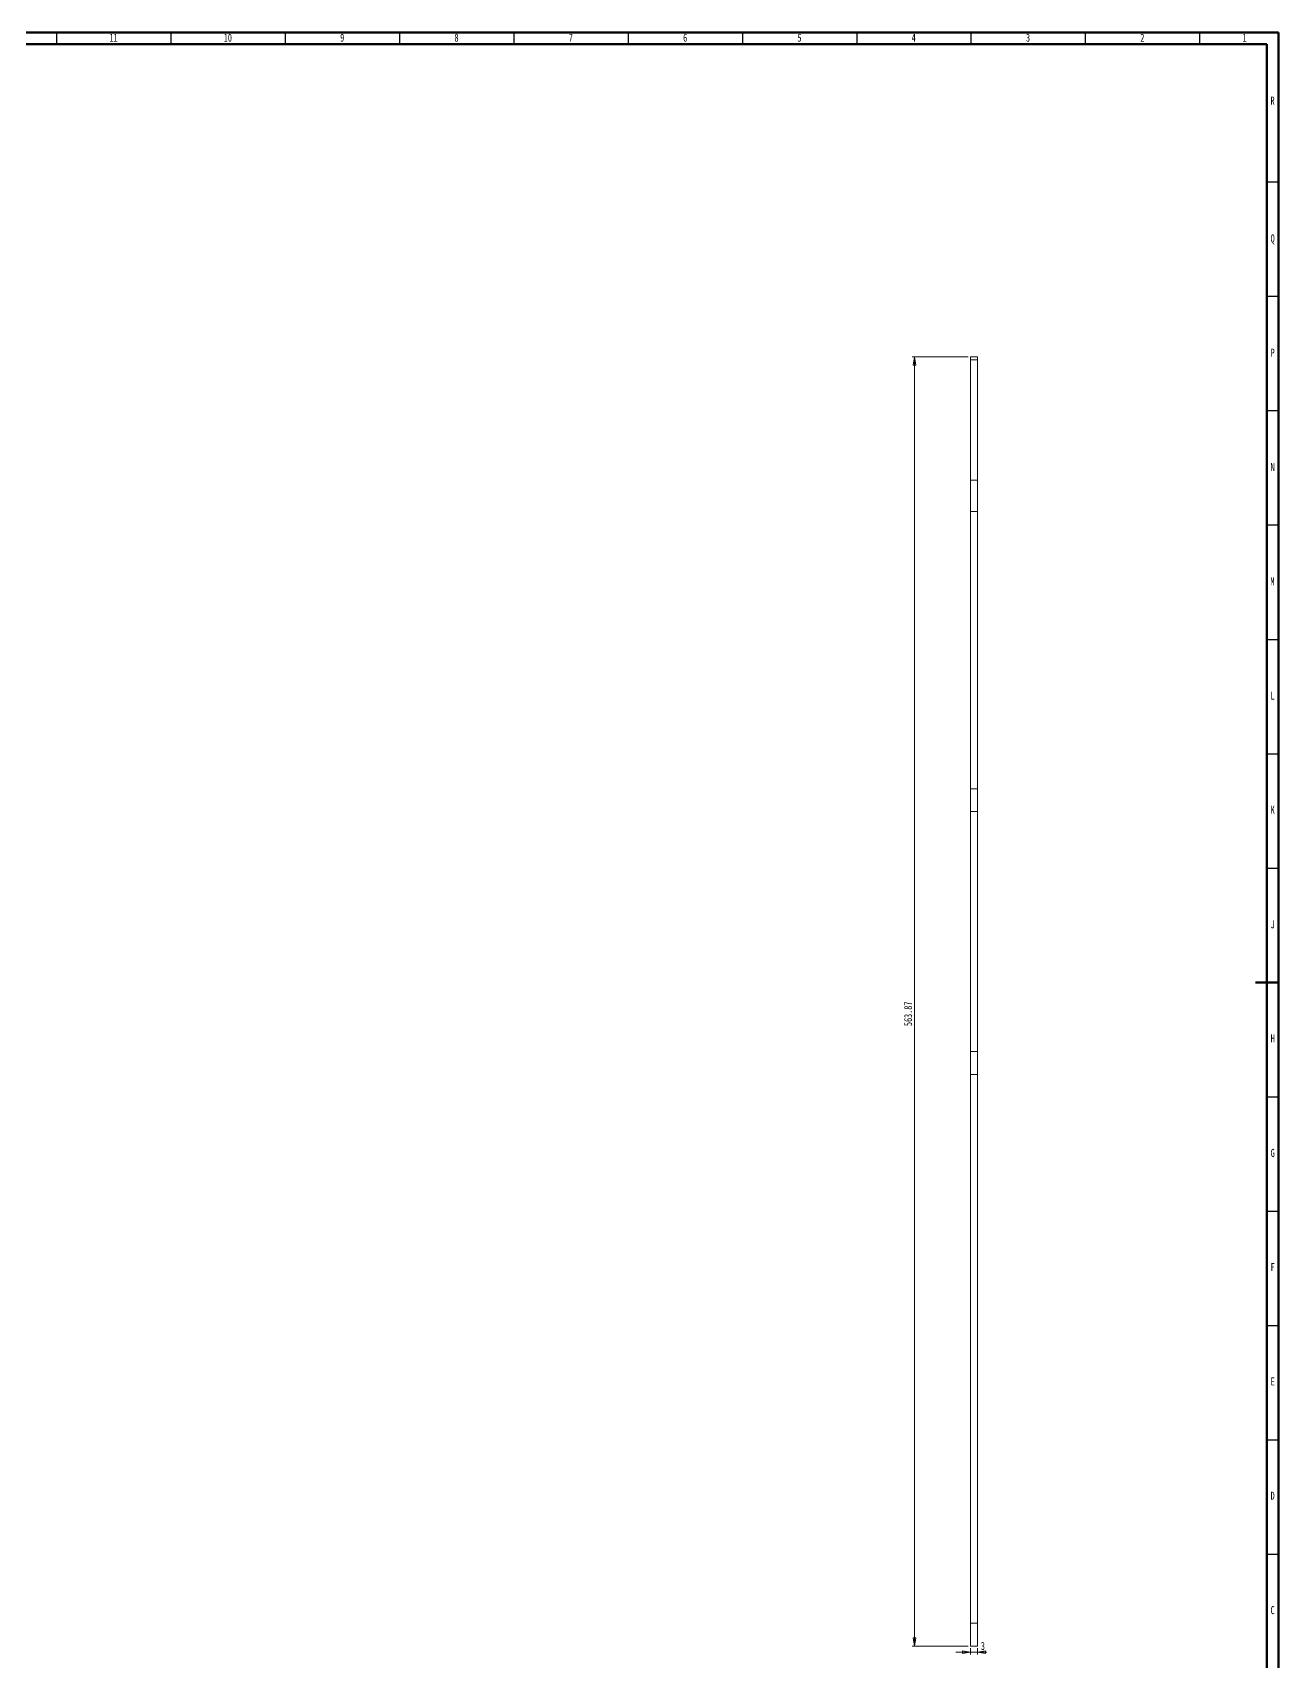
# Model space of a CAD drawing. Header units: millimetres. Extents: x 15 to 1184, y -11749 to 12670.
# Drawn here: x 639 to 1184, y 124 to 836 of the extents above; entities that cross this region are included whole.
import ezdxf

# ---------------------------------------------------------------- set-up
doc = ezdxf.new("R2010")
doc.units = ezdxf.units.MM
doc.styles.add('SLDTEXTSTYLE0', font='TXT', dxfattribs={"width": 0.75})
doc.dimstyles.new('SLDDIMSTYLE0', dxfattribs={"dimtxt": 3.5, "dimasz": 3.556, "dimexe": 0, "dimexo": 0.0625, "dimgap": 0.875, "dimtad": 1, "dimrnd": 1e-09, "dimzin": 12, "dimdsep": 46, "dimtxsty": 'SLDTEXTSTYLE0', "dimblk1": 'CLOSED', "dimblk2": 'CLOSED', "dimsah": 1, "dimcen": 0.09, "dimadec": 0, "dimazin": 3, "dimtfac": 1, "dimtofl": 0, "dimtmove": 0, "dimatfit": 3, "dimldrblk": 'CLOSED', "dimfxl": 1, "dimfrac": 2, "dimtolj": 1, "dimtzin": 12, "dimarcsym": 0})
doc.dimstyles.new('SLDDIMSTYLE3', dxfattribs={"dimtxt": 3.5, "dimasz": 3.556, "dimexe": 0, "dimexo": 0.0625, "dimgap": 0.875, "dimtad": 1, "dimrnd": 1e-09, "dimzin": 12, "dimdsep": 46, "dimtxsty": 'SLDTEXTSTYLE0', "dimblk1": 'CLOSED', "dimblk2": 'CLOSED', "dimsah": 1, "dimcen": 0.09, "dimadec": 0, "dimazin": 3, "dimtfac": 1, "dimtmove": 0, "dimatfit": 0, "dimldrblk": 'CLOSED', "dimfxl": 1, "dimfrac": 2, "dimtolj": 1, "dimtzin": 12, "dimarcsym": 0})

# ---------------------------------------------------------------- blocks, each defined once
blk = doc.blocks.new('_CLOSED')
at = {"color": 0, "linetype": 'ByBlock', "lineweight": -2}
for p, q in [((-1, 0.166667), (0, 0)), ((-1, 0.166667), (-1, -0.166667)), ((0, 0), (-1, -0.166667)), ((0, 0), (-1, 0))]:
    blk.add_line(p, q, dxfattribs=at)
blk = doc.blocks.new('_D_35')
at = {"color": 7, "linetype": 'Continuous', "lineweight": 0}
for p, q in [((1048.3, 694.12), (1023.74, 694.12)), ((1024.74, 130.25), (1024.74, 694.12)), ((1048.3, 130.25), (1023.74, 130.25))]:
    blk.add_line(p, q, dxfattribs=at)
at = {"color": 7, "linetype": 'Continuous', "lineweight": 0, "xscale": 3.556, "yscale": 3.556}
for p, rotation in [((1024.74, 694.12), 90), ((1024.74, 130.25), 270)]:
    blk.add_blockref('_CLOSED', p, dxfattribs=dict(at, rotation=rotation))
at = {"color": 7, "linetype": 'Continuous', "lineweight": 0, "insert": (1020.23, 401.44), "char_height": 3.5, "attachment_point": 1, "rotation": 90, "style": 'SLDTEXTSTYLE0'}
blk.add_mtext('563.87', dxfattribs=at)
blk = doc.blocks.new('_D_36')
at = {"color": 7, "linetype": 'Continuous', "lineweight": 0}
for p, q in [((1049.3, 129.25), (1049.3, 126.53)), ((1052.3, 129.25), (1052.3, 126.53)), ((1049.3, 127.53), (1042.95, 127.53)), ((1052.3, 127.53), (1049.3, 127.53)), ((1052.3, 127.53), (1056.42, 127.53))]:
    blk.add_line(p, q, dxfattribs=at)
at = {"color": 7, "linetype": 'Continuous', "lineweight": 0, "xscale": 3.556, "yscale": 3.556}
blk.add_blockref('_CLOSED', (1049.3, 127.53), dxfattribs=at)
at = {"color": 7, "linetype": 'Continuous', "lineweight": 0, "xscale": 3.556, "yscale": 3.556, "rotation": 180}
blk.add_blockref('_CLOSED', (1052.3, 127.53), dxfattribs=at)
at = {"color": 7, "linetype": 'Continuous', "lineweight": 0, "insert": (1053.83, 132.04), "char_height": 3.5, "attachment_point": 1, "style": 'SLDTEXTSTYLE0'}
blk.add_mtext('3', dxfattribs=at)

msp = doc.modelspace()

# ---------------------------------------------------------------- linework, layer by layer
at = {"color": 7, "linetype": 'Continuous', "lineweight": 60}
for p, q in [((15, 836), (1184, 836)), ((1184, 836), (15, 836)), ((1184, 836), (1184, 5)), ((20, 831), (1179, 831)), ((1179, 831), (20, 831)), ((1179, 831), (1179, 10)), ((1184, 420.5), (1174, 420.5))]:
    msp.add_line(p, q, dxfattribs=at)
at = {"color": 7, "linetype": 'Continuous', "lineweight": 30}
for p, q in [((649.5, 836), (649.5, 831)), ((699.5, 836), (699.5, 831)), ((749.5, 836), (749.5, 831)), ((799.5, 836), (799.5, 831)), ((849.5, 836), (849.5, 831)), ((899.5, 836), (899.5, 831)), ((949.5, 836), (949.5, 831)), ((999.6, 836), (999.6, 831)), ((1049.5, 836), (1049.5, 831)), ((1099.5, 836), (1099.5, 831)), ((1149.5, 836), (1149.5, 831)), ((1184, 770.5), (1179, 770.5)), ((1184, 720.5), (1179, 720.5)), ((1184, 670.5), (1179, 670.5)), ((1184, 620.5), (1179, 620.5)), ((1179, 570.5), (1184, 570.5)), ((1179, 520.5), (1184, 520.5)), ((1179, 470.5), (1184, 470.5)), ((1179, 370.5), (1184, 370.5)), ((1179, 320.5), (1184, 320.5)), ((1179, 270.5), (1184, 270.5)), ((1179, 220.5), (1184, 220.5)), ((1179, 170.5), (1184, 170.5))]:
    msp.add_line(p, q, dxfattribs=at)
at = {"color": 7, "linetype": 'Continuous', "lineweight": 15}
for p, q in [((1052.29764, 694.12337), (1049.29764, 694.12337)), ((1049.29764, 692.78363), (1049.29764, 694.12337)), ((1052.29764, 692.78363), (1049.29764, 692.78363)), ((1049.29764, 640.21447), (1049.29764, 692.78363)), ((1052.29764, 694.12337), (1052.29764, 692.78363)), ((1052.29764, 640.21447), (1052.29764, 692.78363)), ((1049.29764, 640.21447), (1052.29764, 640.21447)), ((1049.29764, 626.55421), (1049.29764, 640.21447)), ((1052.29764, 640.21447), (1052.29764, 626.55421)), ((1052.29764, 626.55421), (1049.29764, 626.55421)), ((1049.29764, 505.24842), (1049.29764, 626.55421)), ((1052.29764, 505.24842), (1052.29764, 626.55421)), ((1049.29764, 505.24842), (1052.29764, 505.24842)), ((1049.29764, 495.24842), (1049.29764, 505.24842)), ((1052.29764, 505.24842), (1052.29764, 495.24842)), ((1052.29764, 495.24842), (1049.29764, 495.24842)), ((1049.29764, 390.24842), (1049.29764, 495.24842)), ((1052.29764, 390.24842), (1052.29764, 495.24842)), ((1049.29764, 380.24842), (1049.29764, 390.24842)), ((1049.29764, 390.24842), (1052.29764, 390.24842)), ((1052.29764, 390.24842), (1052.29764, 380.24842)), ((1052.29764, 380.24842), (1049.29764, 380.24842)), ((1049.29764, 140.24843), (1049.29764, 380.24842)), ((1052.29764, 140.24843), (1052.29764, 380.24842)), ((1049.29764, 140.24843), (1052.29764, 140.24843)), ((1049.29764, 130.24841), (1049.29764, 140.24843)), ((1052.29764, 140.24843), (1052.29764, 130.24841)), ((1052.29764, 130.24841), (1049.29764, 130.24841))]:
    msp.add_line(p, q, dxfattribs=at)

# ---------------------------------------------------------------- texts
at = {"color": 7, "linetype": 'Continuous', "lineweight": 0, "char_height": 3.5, "attachment_point": 2, "style": 'SLDTEXTSTYLE0'}
for s, insert in [('11', (674.42951, 835.51654)), ('10', (724.42951, 835.51654)), ('9', (774.46476, 835.51654)), ('8', (824.46476, 835.51654)), ('7', (874.46476, 835.51654)), ('6', (924.46476, 835.51654)), ('5', (974.46476, 835.51654)), ('4', (1024.46476, 835.51654)), ('3', (1074.46476, 835.51654)), ('2', (1124.46476, 835.51654)), ('1', (1169.21476, 835.51654)), ('R', (1181.45017, 808.01654)), ('Q', (1181.49149, 747.70953)), ('P', (1181.48663, 697.76654)), ('N', (1181.46962, 647.70953)), ('M', (1181.37969, 597.76654)), ('L', (1181.46233, 547.70953)), ('K', (1181.48906, 497.76654)), ('J', (1181.4684, 447.70953)), ('H', (1181.49149, 397.76654)), ('G', (1181.48906, 347.70953)), ('F', (1181.46354, 297.76654)), ('E', (1181.50608, 247.70953)), ('D', (1181.4599, 197.76654)), ('C', (1181.46354, 147.70953))]:
    msp.add_mtext(s, dxfattribs=dict(at, insert=insert))

# ---------------------------------------------------------------- dimensions: what is measured, and where the dimension line sits
at = {"color": 7, "linetype": 'Continuous', "lineweight": 0}
dim = msp.add_linear_dim(base=(1024.73825, 694.12337), p1=(1049.29764, 130.24842), p2=(1049.29764, 694.12337), angle=90, dimstyle='SLDDIMSTYLE0', dxfattribs=at)
dim.commit()
dim.dimension.update_dxf_attribs({"geometry": '_D_35', "text_midpoint": (1024.73825, 408.54815), "dimtype": 160})
dim = msp.add_linear_dim(base=(1049.29764, 127.53161), p1=(1052.29764, 130.24842), p2=(1049.29764, 130.24842), dimstyle='SLDDIMSTYLE3', dxfattribs=at)
dim.commit()
dim.dimension.update_dxf_attribs({"geometry": '_D_36', "text_midpoint": (1055.12245, 127.53161), "dimtype": 160})

doc.saveas('drawing.dxf')
